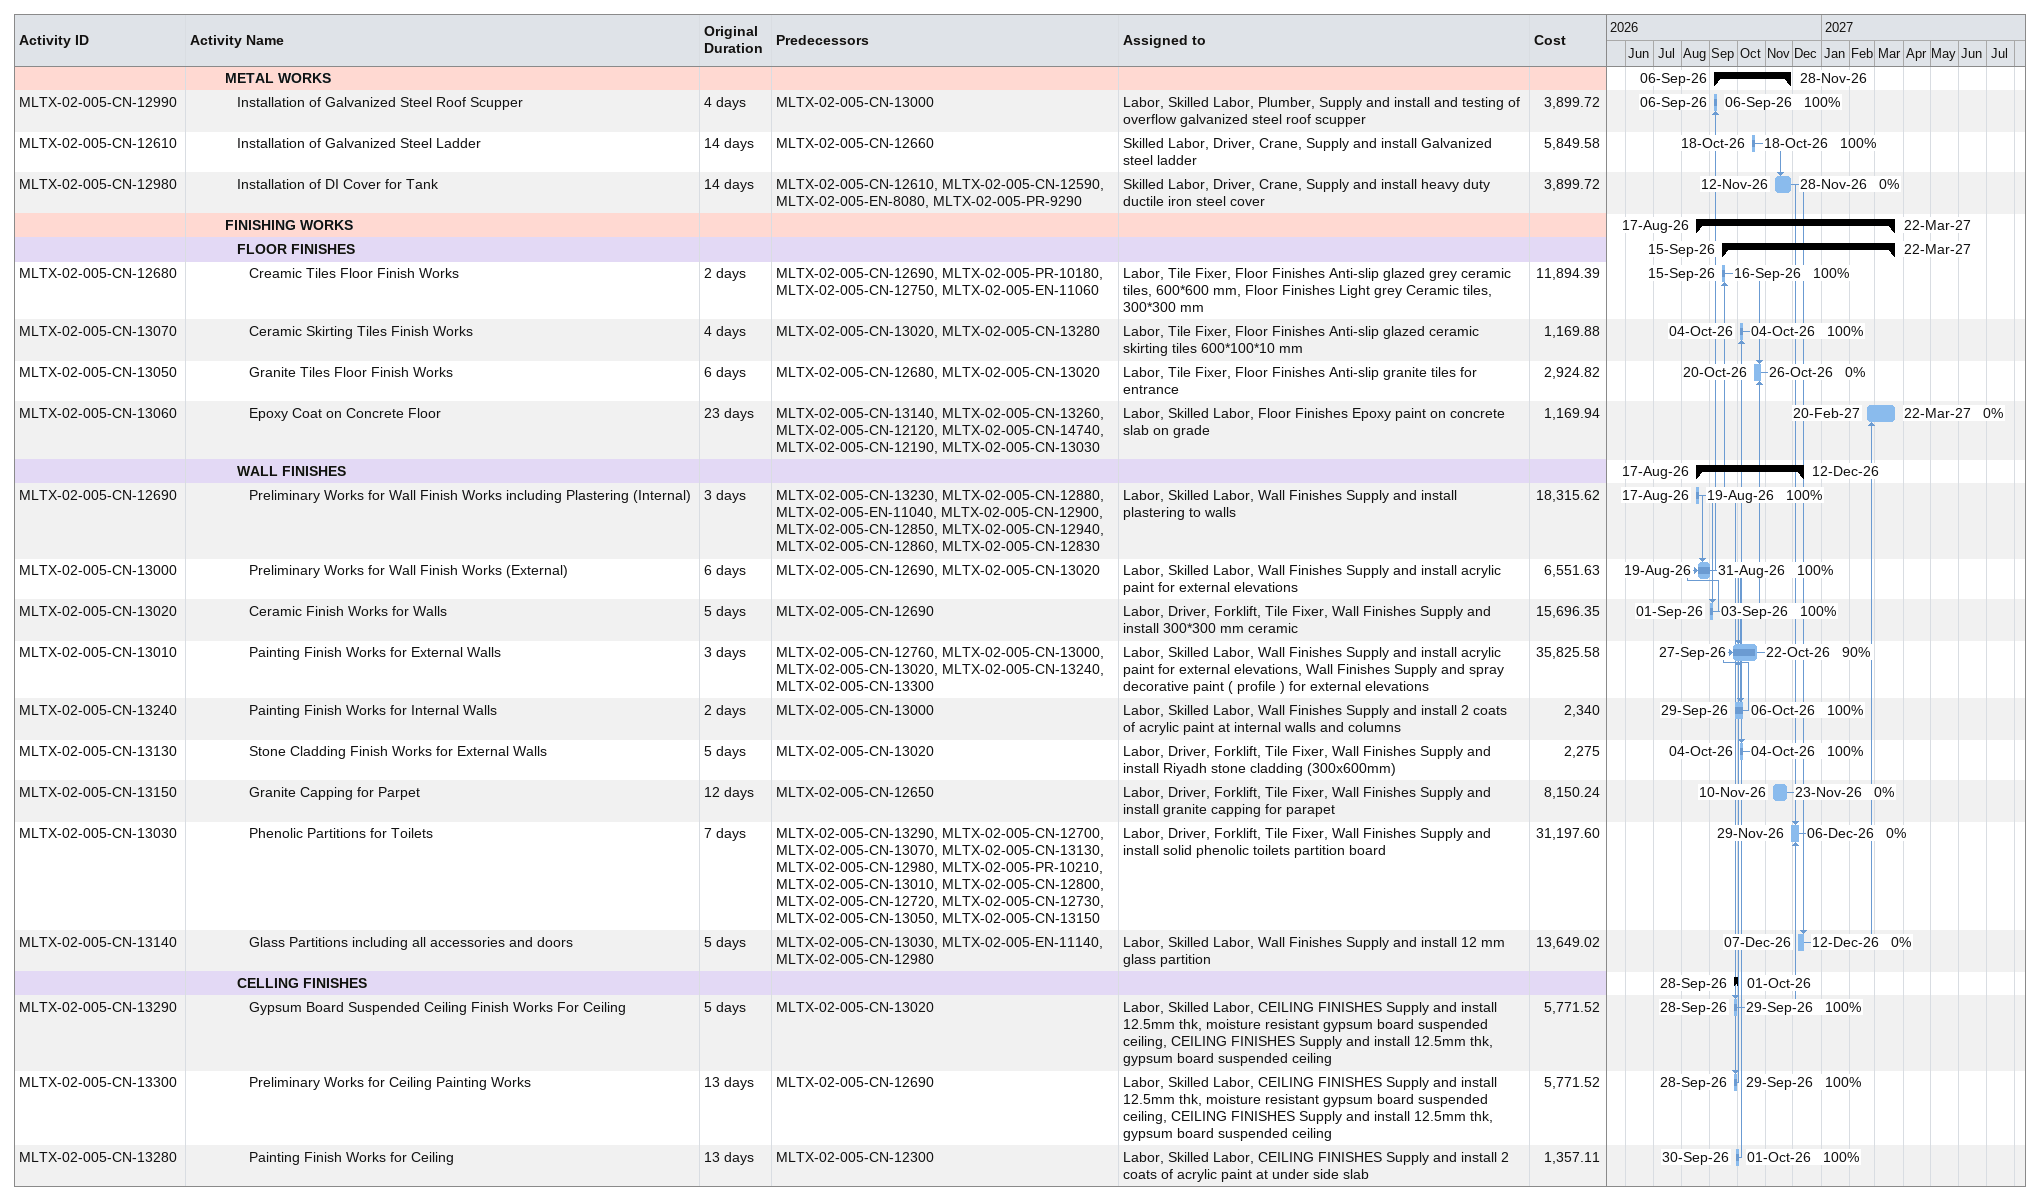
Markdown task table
| ID | Level | Task | Original duration | Start | Finish | Predecessors | Resources | % complete | Cost |
|---|---|---|---|---|---|---|---|---|---|
|  | 4 | **METAL WORKS** |  | 2026-09-06 | 2026-11-28 |  |  |  |  |
| MLTX-02-005-CN-12990 | 5 | Installation of Galvanized Steel Roof Scupper | 4d | 2026-09-06 | 2026-09-06 | MLTX-02-005-CN-13000 | Labor, Skilled Labor, Plumber, Supply and install and testing of overflow galvanized steel roof scupper | 100 | 3899.72 |
| MLTX-02-005-CN-12610 | 5 | Installation of Galvanized Steel Ladder | 14d | 2026-10-18 | 2026-10-18 | MLTX-02-005-CN-12660 | Skilled Labor, Driver, Crane, Supply and install Galvanized steel ladder | 100 | 5849.58 |
| MLTX-02-005-CN-12980 | 5 | Installation of DI Cover for Tank | 14d | 2026-11-12 | 2026-11-28 | MLTX-02-005-CN-12610, MLTX-02-005-CN-12590, MLTX-02-005-EN-8080, MLTX-02-005-PR-9290 | Skilled Labor, Driver, Crane, Supply and install heavy duty ductile iron steel cover | 0 | 3899.72 |
|  | 4 | **FINISHING WORKS** |  | 2026-08-17 | 2027-03-22 |  |  |  |  |
|  | 5 | **FLOOR FINISHES** |  | 2026-09-15 | 2027-03-22 |  |  |  |  |
| MLTX-02-005-CN-12680 | 6 | Creamic Tiles Floor Finish Works | 2d | 2026-09-15 | 2026-09-16 | MLTX-02-005-CN-12690, MLTX-02-005-PR-10180, MLTX-02-005-CN-12750, MLTX-02-005-EN-11060 | Labor, Tile Fixer, Floor Finishes Anti-slip glazed grey ceramic tiles, 600*600 mm, Floor Finishes Light grey Ceramic tiles, 300*300 mm | 100 | 11894.39 |
| MLTX-02-005-CN-13070 | 6 | Ceramic Skirting Tiles Finish Works | 4d | 2026-10-04 | 2026-10-04 | MLTX-02-005-CN-13020, MLTX-02-005-CN-13280 | Labor, Tile Fixer, Floor Finishes Anti-slip glazed ceramic skirting tiles 600*100*10 mm | 100 | 1169.88 |
| MLTX-02-005-CN-13050 | 6 | Granite Tiles Floor Finish Works | 6d | 2026-10-20 | 2026-10-26 | MLTX-02-005-CN-12680, MLTX-02-005-CN-13020 | Labor, Tile Fixer, Floor Finishes Anti-slip granite tiles for entrance | 0 | 2924.82 |
| MLTX-02-005-CN-13060 | 6 | Epoxy Coat on Concrete Floor | 23d | 2027-02-20 | 2027-03-22 | MLTX-02-005-CN-13140, MLTX-02-005-CN-13260, MLTX-02-005-CN-12120, MLTX-02-005-CN-14740, MLTX-02-005-CN-12190, MLTX-02-005-CN-13030 | Labor, Skilled Labor, Floor Finishes Epoxy paint on concrete slab on grade | 0 | 1169.94 |
|  | 5 | **WALL FINISHES** |  | 2026-08-17 | 2026-12-12 |  |  |  |  |
| MLTX-02-005-CN-12690 | 6 | Preliminary Works for Wall Finish Works including Plastering (Internal) | 3d | 2026-08-17 | 2026-08-19 | MLTX-02-005-CN-13230, MLTX-02-005-CN-12880, MLTX-02-005-EN-11040, MLTX-02-005-CN-12900, MLTX-02-005-CN-12850, MLTX-02-005-CN-12940, MLTX-02-005-CN-12860, MLTX-02-005-CN-12830 | Labor, Skilled Labor, Wall Finishes Supply and install plastering to walls | 100 | 18315.62 |
| MLTX-02-005-CN-13000 | 6 | Preliminary Works for Wall Finish Works (External) | 6d | 2026-08-19 | 2026-08-31 | MLTX-02-005-CN-12690, MLTX-02-005-CN-13020 | Labor, Skilled Labor, Wall Finishes Supply and install acrylic paint for external elevations | 100 | 6551.63 |
| MLTX-02-005-CN-13020 | 6 | Ceramic Finish Works for Walls | 5d | 2026-09-01 | 2026-09-03 | MLTX-02-005-CN-12690 | Labor, Driver, Forklift, Tile Fixer, Wall Finishes Supply and install 300*300 mm ceramic | 100 | 15696.35 |
| MLTX-02-005-CN-13010 | 6 | Painting Finish Works for External Walls | 3d | 2026-09-27 | 2026-10-22 | MLTX-02-005-CN-12760, MLTX-02-005-CN-13000, MLTX-02-005-CN-13020, MLTX-02-005-CN-13240, MLTX-02-005-CN-13300 | Labor, Skilled Labor, Wall Finishes Supply and install acrylic paint for external elevations, Wall Finishes Supply and spray decorative paint ( profile ) for external elevations | 90 | 35825.58 |
| MLTX-02-005-CN-13240 | 6 | Painting Finish Works for Internal Walls | 2d | 2026-09-29 | 2026-10-06 | MLTX-02-005-CN-13000 | Labor, Skilled Labor, Wall Finishes Supply and install 2 coats of acrylic paint at internal walls and columns | 100 | 2340 |
| MLTX-02-005-CN-13130 | 6 | Stone Cladding Finish Works for External Walls | 5d | 2026-10-04 | 2026-10-04 | MLTX-02-005-CN-13020 | Labor, Driver, Forklift, Tile Fixer, Wall Finishes Supply and install Riyadh stone cladding (300x600mm) | 100 | 2275 |
| MLTX-02-005-CN-13150 | 6 | Granite Capping for Parpet | 12d | 2026-11-10 | 2026-11-23 | MLTX-02-005-CN-12650 | Labor, Driver, Forklift, Tile Fixer, Wall Finishes Supply and install granite capping for parapet | 0 | 8150.24 |
| MLTX-02-005-CN-13030 | 6 | Phenolic Partitions for Toilets | 7d | 2026-11-29 | 2026-12-06 | MLTX-02-005-CN-13290, MLTX-02-005-CN-12700, MLTX-02-005-CN-13070, MLTX-02-005-CN-13130, MLTX-02-005-CN-12980, MLTX-02-005-PR-10210, MLTX-02-005-CN-13010, MLTX-02-005-CN-12800, MLTX-02-005-CN-12720, MLTX-02-005-CN-12730, MLTX-02-005-CN-13050, MLTX-02-005-CN-13150 | Labor, Driver, Forklift, Tile Fixer, Wall Finishes Supply and install solid phenolic toilets partition board | 0 | 31197.60 |
| MLTX-02-005-CN-13140 | 6 | Glass Partitions including all accessories and doors | 5d | 2026-12-07 | 2026-12-12 | MLTX-02-005-CN-13030, MLTX-02-005-EN-11140, MLTX-02-005-CN-12980 | Labor, Skilled Labor, Wall Finishes Supply and install 12 mm glass partition | 0 | 13649.02 |
|  | 5 | **CELLING FINISHES** |  | 2026-09-28 | 2026-10-01 |  |  |  |  |
| MLTX-02-005-CN-13290 | 6 | Gypsum Board Suspended Ceiling Finish Works For Ceiling | 5d | 2026-09-28 | 2026-09-29 | MLTX-02-005-CN-13020 | Labor, Skilled Labor, CEILING FINISHES Supply and install 12.5mm thk, moisture resistant gypsum board suspended ceiling, CEILING FINISHES Supply and install 12.5mm thk, gypsum board suspended ceiling | 100 | 5771.52 |
| MLTX-02-005-CN-13300 | 6 | Preliminary Works for Ceiling Painting Works | 13d | 2026-09-28 | 2026-09-29 | MLTX-02-005-CN-12690 | Labor, Skilled Labor, CEILING FINISHES Supply and install 12.5mm thk, moisture resistant gypsum board suspended ceiling, CEILING FINISHES Supply and install 12.5mm thk, gypsum board suspended ceiling | 100 | 5771.52 |
| MLTX-02-005-CN-13280 | 6 | Painting Finish Works for Ceiling | 13d | 2026-09-30 | 2026-10-01 | MLTX-02-005-CN-12300 | Labor, Skilled Labor, CEILING FINISHES Supply and install 2 coats of acrylic paint at under side slab | 100 | 1357.11 |
